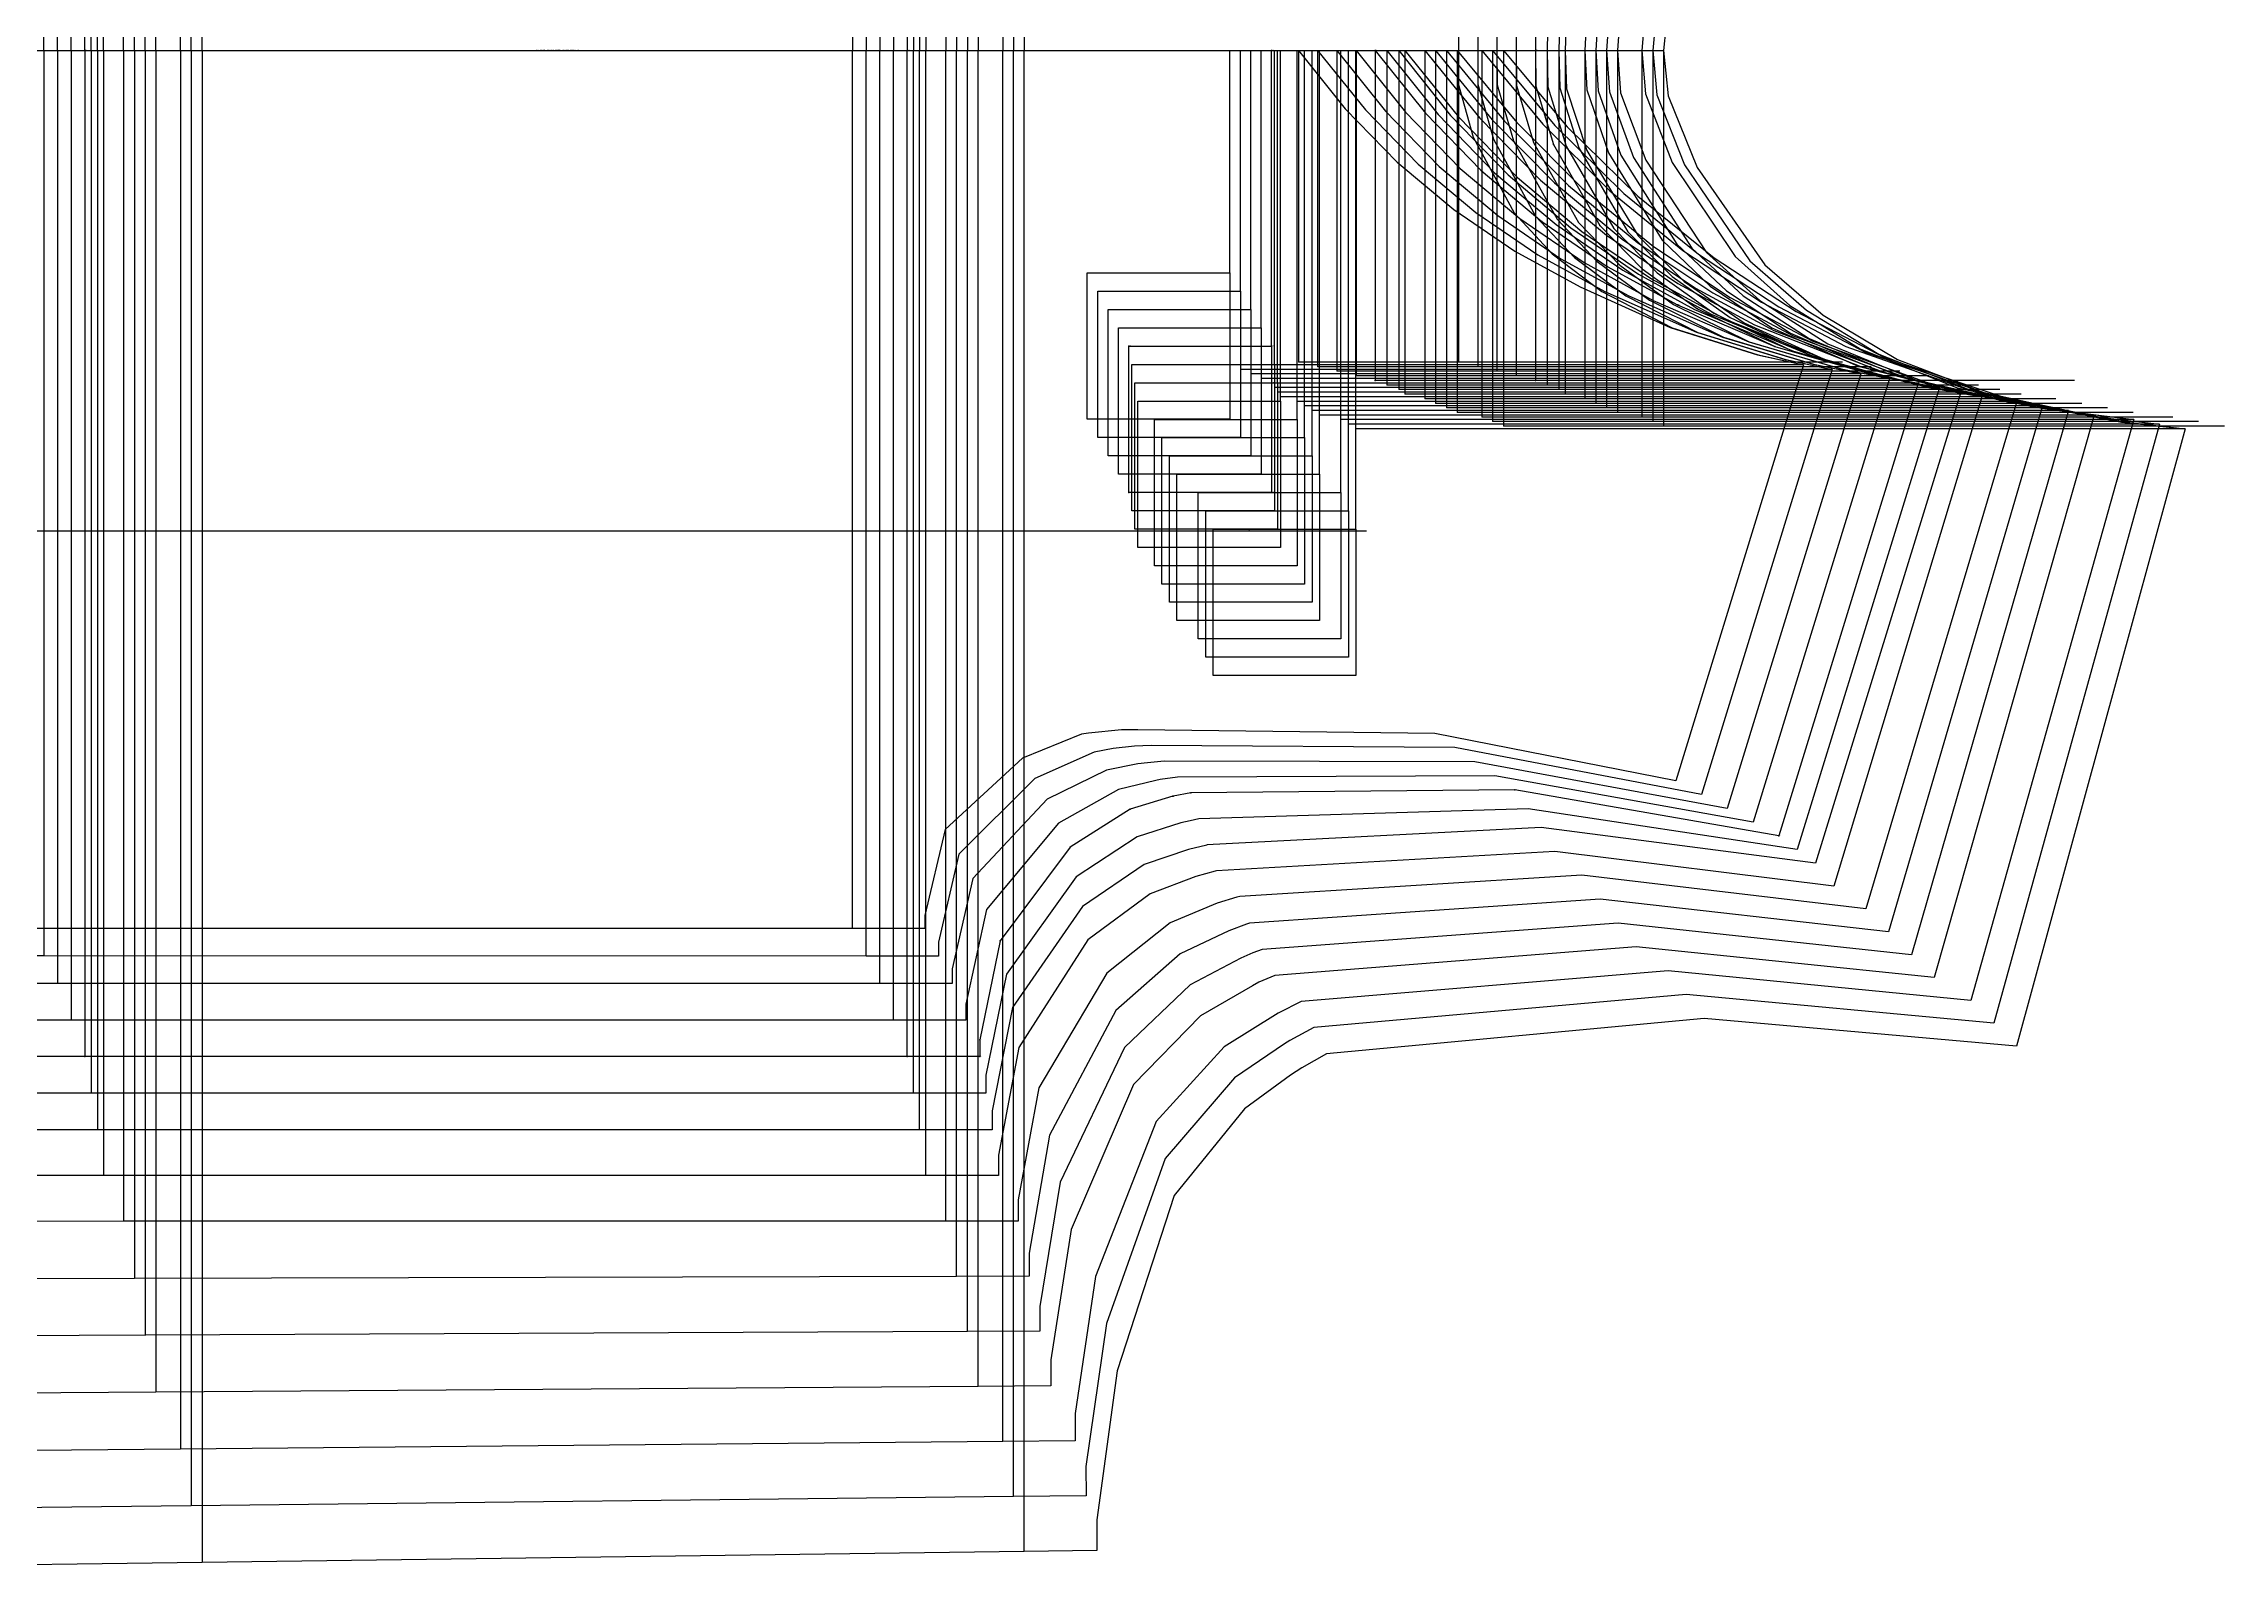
# Model space of a CAD drawing. Extents: x -2056 to 1542, y -610 to 774.
# Drawn here: x 945 to 1542, y -208 to 211 of the extents above; entities that cross this region are included whole.
import ezdxf

# ---------------------------------------------------------------- set-up
doc = ezdxf.new("R2010")
doc.units = 0

# ---------------------------------------------------------------- blocks, each defined once
blk = doc.blocks.new('GMH1006FFR_42')
at = {"layer": '1'}
for points in [[(1426.586, 295.0998), (1414.173, 292.3668), (1390.7288, 285.0185), (1371.4807, 275.1151), (1357.851, 264.7544), (1347.4878, 253.581), (1336.322, 232.918), (1332.2148, 218.1962), (1332.2986, 209.197)], [(1332.2986, 209.197), (1332.2148, 200.1952), (1336.322, 185.4734), (1347.4878, 164.8105), (1357.851, 153.637), (1371.4807, 143.2764), (1390.7288, 133.3729), (1414.173, 126.0247), (1426.586, 123.2942)], [(1426.586, 123.2942), (1391.661, 9.5555)], [(1391.661, 9.5555), (1325.8089, 22.5121), (1244.6001, 23.556), (1240.1449, 23.4874), (1231.1152, 22.5883), (1229.2356, 22.2987), (1213.0532, 15.7938), (1191.9763, -3.7313), (1186.3858, -27.206), (1186.3883, -30.8001)], [(1186.3883, -30.8001), (1166.5763, -30.8001), (941.8041, -30.7874), (733.293, -30.7747)]]:
    blk.add_lwpolyline(points, dxfattribs=at)
at = {"layer": '5'}
blk.add_line((899.8967, 77.9476), (1260.089, 77.9476), dxfattribs=at)
at = {"layer": '7'}
blk.add_line((899.8967, 77.9476), (1260.089, 77.9476), dxfattribs=at)
at = {"layer": '8'}
for p, q in [((1166.5763, 449.194), (1166.5763, 209.1944)), ((743.3057, 209.197), (1332.2986, 209.197)), ((1166.5763, -30.8001), (1166.5763, 209.1995)), ((1269.7892, 148.3843), (1269.7892, 209.197)), ((1288.5167, 209.197), (1288.5167, 124.0003)), ((1332.2986, 209.197), (1332.2986, 124.0003)), ((1230.7926, 108.3844), (1230.7926, 148.3843)), ((1230.7926, 148.3843), (1269.7892, 148.3843)), ((1426.586, 123.2942), (1269.7892, 123.2942)), ((1437.2718, 124.0003), (1288.5167, 124.0003)), ((1437.2718, 124.0003), (1332.2986, 124.0003)), ((1453.6598, 119.0016), (1338.3032, 119.0016)), ((1269.7892, 108.3844), (1230.7926, 108.3844))]:
    blk.add_line(p, q, dxfattribs=at)
for points in [[(1288.5167, 209.197), (1301.3386, 193.2407), (1315.5219, 178.6789), (1330.9575, 165.7097), (1347.6377, 154.3381), (1365.5752, 144.5565), (1390.1649, 133.4466), (1413.9799, 126.0374), (1426.586, 123.2942)], [(1269.7892, 148.3843), (1269.7892, 138.3005), (1269.7892, 108.3844)]]:
    blk.add_lwpolyline(points, dxfattribs=at)
at = {"layer": '1'}
blk.add_text('Piece Name: GMH1006FFR', height=0.25, dxfattribs=at).set_placement((1079.9395, 209.197))
blk = doc.blocks.new('GMH1006FFR_44')
at = {"layer": '1'}
for points in [[(1434.432, 296.3495), (1421.7346, 293.6393), (1397.7341, 286.2809), (1378.0059, 276.2885), (1364.0131, 265.7907), (1353.3527, 254.4445), (1341.8135, 233.4057), (1337.5209, 218.3918), (1337.5488, 209.197)], [(1337.5488, 209.197), (1337.5209, 199.9997), (1341.8135, 184.9857), (1353.3527, 163.9469), (1364.0131, 152.6007), (1378.0059, 142.1029), (1397.7341, 132.1105), (1421.7346, 124.7522), (1434.432, 122.0445)], [(1434.432, 122.0445), (1398.7069, 5.8065)], [(1398.7069, 5.8065), (1331.2826, 18.664), (1248.2221, 19.2456), (1243.6933, 19.0119), (1237.8919, 18.4074), (1232.6493, 17.4016), (1216.434, 10.1931), (1195.7254, -10.4318), (1190.1348, -34.5059), (1190.1374, -38.3007)], [(1190.1374, -38.3007), (1170.3254, -38.3007), (945.5531, -38.2906), (729.5439, -38.2804)]]:
    blk.add_lwpolyline(points, dxfattribs=at)
at = {"layer": '5'}
blk.add_line((903.6457, 77.9476), (1263.838, 77.9476), dxfattribs=at)
at = {"layer": '7'}
blk.add_line((903.6457, 77.9476), (1263.838, 77.9476), dxfattribs=at)
at = {"layer": '8'}
for p, q in [((945.5531, 209.1944), (945.5531, 456.6946)), ((1170.3254, 456.6946), (1170.3254, 209.1944)), ((739.5541, 209.197), (1337.5488, 209.197)), ((945.5531, 209.1995), (945.5531, -38.3007)), ((1170.3254, -38.3007), (1170.3254, 209.1995)), ((1272.6417, 143.3831), (1272.6417, 209.197)), ((1293.7668, 209.197), (1293.7668, 122.7506)), ((1337.5488, 209.197), (1337.5488, 122.7506)), ((1233.6425, 103.3831), (1233.6425, 143.3831)), ((1233.6425, 143.3831), (1272.6417, 143.3831)), ((1434.432, 122.0445), (1272.6417, 122.0445)), ((1445.1178, 122.7506), (1293.7668, 122.7506)), ((1445.1178, 122.7506), (1337.5488, 122.7506)), ((1457.4089, 119.0016), (1342.0522, 119.0016)), ((1272.6417, 103.3831), (1233.6425, 103.3831))]:
    blk.add_line(p, q, dxfattribs=at)
for points in [[(1293.7668, 209.197), (1306.8224, 192.941), (1321.2623, 178.1074), (1336.9824, 164.8918), (1353.9725, 153.3043), (1372.2351, 143.3373), (1397.3201, 132.169), (1421.5898, 124.7649), (1434.432, 122.0445)], [(1272.6417, 143.3831), (1272.6417, 133.2993), (1272.6417, 103.3831)]]:
    blk.add_lwpolyline(points, dxfattribs=at)
at = {"layer": '1'}
blk.add_text('Piece Name: GMH1006FFR', height=0.25, dxfattribs=at).set_placement((1081.9867, 209.197))
blk = doc.blocks.new('GMH1006FFR_46')
at = {"layer": '1'}
for points in [[(1442.2781, 297.5992), (1429.2936, 294.9093), (1404.7394, 287.5458), (1384.5287, 277.462), (1370.1751, 266.8296), (1359.2201, 255.3056), (1347.3024, 233.8934), (1342.8269, 218.5874), (1342.799, 209.197)], [(1342.799, 209.197), (1342.8269, 199.8041), (1347.3024, 184.498), (1359.2201, 163.0858), (1370.1751, 151.5618), (1384.5287, 140.9294), (1404.7394, 130.8456), (1429.2936, 123.4822), (1442.2781, 120.7948)], [(1442.2781, 120.7948), (1405.7529, 2.0574)], [(1405.7529, 2.0574), (1336.7563, 14.8159), (1251.8441, 14.9353), (1247.2467, 14.539), (1244.6128, 14.1809), (1236.0606, 12.507), (1219.8173, 4.5924), (1199.4744, -17.1323), (1193.8839, -41.8059), (1193.8864, -45.8013)], [(1193.8864, -45.8013), (1174.0719, -45.8013), (949.2997, -45.7937), (725.7949, -45.7861)]]:
    blk.add_lwpolyline(points, dxfattribs=at)
at = {"layer": '5'}
blk.add_line((907.3947, 77.9476), (1267.5871, 77.9476), dxfattribs=at)
at = {"layer": '7'}
blk.add_line((907.3947, 77.9476), (1267.5871, 77.9476), dxfattribs=at)
at = {"layer": '8'}
for p, q in [((949.2997, 209.1944), (949.2997, 464.1952)), ((1174.0719, 464.1952), (1174.0719, 209.1944)), ((735.8025, 209.197), (1342.799, 209.197)), ((949.2997, 209.1995), (949.2997, -45.8013)), ((1174.0719, -45.8013), (1174.0719, 209.1995)), ((1275.4915, 138.3818), (1275.4915, 209.197)), ((1299.017, 209.197), (1299.017, 121.501)), ((1342.799, 209.197), (1342.799, 121.501)), ((1236.4924, 98.3819), (1236.4924, 138.3818)), ((1236.4924, 138.3818), (1275.4915, 138.3818)), ((1442.2781, 120.7948), (1275.4915, 120.7948)), ((1452.9639, 121.501), (1299.017, 121.501)), ((1452.9639, 121.501), (1342.799, 121.501)), ((1461.1579, 119.0016), (1345.8013, 119.0016)), ((1275.4915, 98.3819), (1236.4924, 98.3819))]:
    blk.add_line(p, q, dxfattribs=at)
for points in [[(1299.017, 209.197), (1312.3038, 192.6387), (1327.0002, 177.5283), (1342.9971, 164.0663), (1360.2894, 152.2578), (1378.8822, 142.1003), (1404.4626, 130.8837), (1429.1996, 123.4898), (1442.2781, 120.7948)], [(1275.4915, 138.3818), (1275.4915, 128.298), (1275.4915, 98.3819)]]:
    blk.add_lwpolyline(points, dxfattribs=at)
at = {"layer": '1'}
blk.add_text('Piece Name: GMH1006FFR', height=0.25, dxfattribs=at).set_placement((1084.0365, 209.197))
blk = doc.blocks.new('GMH1006FFR_48')
at = {"layer": '1'}
for points in [[(1450.1242, 298.8488), (1436.8527, 296.1793), (1411.7448, 288.8082), (1391.0539, 278.6355), (1376.3372, 267.8659), (1365.0849, 256.1692), (1352.7939, 234.3811), (1348.133, 218.783), (1348.0492, 209.197)], [(1348.0492, 209.197), (1348.133, 199.6085), (1352.7939, 184.0103), (1365.0849, 162.2222), (1376.3372, 150.5255), (1391.0539, 139.7559), (1411.7448, 129.5832), (1436.8527, 122.2121), (1450.1242, 119.5452)], [(1450.1242, 119.5452), (1412.7988, -1.6917)], [(1412.7988, -1.6917), (1342.23, 10.9678), (1255.4662, 10.6249), (1250.7367, 9.9416), (1249.5531, 9.7105), (1239.2914, 7.1781), (1222.9669, -1.966), (1203.2235, -25.6312), (1197.6329, -51.5062), (1197.6355, -55.8013)], [(1197.6355, -55.8013), (1177.8235, -55.8013), (953.0512, -55.7962), (722.0458, -55.7912)]]:
    blk.add_lwpolyline(points, dxfattribs=at)
at = {"layer": '5'}
blk.add_line((911.1438, 77.9476), (1271.3361, 77.9476), dxfattribs=at)
at = {"layer": '7'}
blk.add_line((911.1438, 77.9476), (1271.3361, 77.9476), dxfattribs=at)
at = {"layer": '8'}
for p, q in [((953.0512, 209.1944), (953.0512, 474.1952)), ((1177.8235, 474.1952), (1177.8235, 209.1944)), ((732.0509, 209.197), (1348.0492, 209.197)), ((953.0512, 209.1995), (953.0512, -55.8013)), ((1177.8235, -55.8013), (1177.8235, 209.1995)), ((1278.3414, 133.3805), (1278.3414, 209.197)), ((1304.2672, 209.197), (1304.2672, 120.2513)), ((1348.0492, 209.197), (1348.0492, 120.2513)), ((1239.3422, 93.3806), (1239.3422, 133.3805)), ((1239.3422, 133.3805), (1278.3414, 133.3805)), ((1450.1242, 119.5452), (1278.3414, 119.5452)), ((1460.8099, 120.2513), (1304.2672, 120.2513)), ((1460.8099, 120.2513), (1348.0492, 120.2513)), ((1464.907, 119.0016), (1349.5503, 119.0016)), ((1278.3414, 93.3806), (1239.3422, 93.3806))]:
    blk.add_line(p, q, dxfattribs=at)
for points in [[(1304.2672, 209.197), (1317.78, 192.3365), (1332.7304, 176.9466), (1349.0042, 163.2331), (1366.5988, 151.2063), (1385.5167, 140.8558), (1411.6025, 129.5908), (1436.8044, 122.2121), (1450.1242, 119.5452)], [(1278.3414, 133.3805), (1278.3414, 123.2967), (1278.3414, 93.3806)]]:
    blk.add_lwpolyline(points, dxfattribs=at)
at = {"layer": '1'}
blk.add_text('Piece Name: GMH1006FFR', height=0.25, dxfattribs=at).set_placement((1086.0837, 209.197))
blk = doc.blocks.new('GMH1006FFR_50')
at = {"layer": '1'}
for points in [[(1457.9702, 300.0985), (1444.4142, 297.4518), (1418.7501, 290.0731), (1397.5792, 279.809), (1382.5017, 268.9048), (1370.9524, 257.0328), (1358.2854, 234.8688), (1353.4416, 218.9785), (1353.2994, 209.197)], [(1353.2994, 209.197), (1353.4416, 199.4154), (1358.2854, 183.5252), (1370.9524, 161.3612), (1382.5017, 149.4892), (1397.5792, 138.585), (1418.7501, 128.3209), (1444.4142, 120.9422), (1457.9702, 118.2955)], [(1457.9702, 118.2955), (1419.8448, -5.4407)], [(1419.8448, -5.4407), (1347.7037, 7.1197), (1259.0882, 6.3145), (1254.2775, 5.3569), (1254.2267, 5.3468), (1242.5249, 1.8517), (1226.119, -8.5218), (1206.9725, -34.13), (1201.382, -61.2064), (1201.3845, -65.8013)], [(1201.3845, -65.8013), (1181.5725, -65.8013), (956.8003, -65.8013), (718.2994, -65.8038)]]:
    blk.add_lwpolyline(points, dxfattribs=at)
at = {"layer": '2'}
for p in [(956.8003, 209.1995), (956.8003, 209.1944), (1181.5725, 209.1995), (1181.5725, 209.1944), (1281.1913, 209.197), (1309.5174, 209.197), (1309.5174, 209.197), (1353.2994, 209.197), (1353.2994, 209.197), (1353.2994, 209.197), (1353.2994, 209.197), (1242.1921, 128.3793), (1242.1921, 128.3793), (1281.1913, 128.3793), (1281.1913, 128.3793), (1281.1913, 128.3793), (1281.1913, 118.2955), (1309.5174, 119.0016), (1309.5174, 119.0016), (1353.2994, 119.0016), (1353.2994, 119.0016), (1353.2994, 119.0016), (1457.9702, 118.2955), (1457.9702, 118.2955), (1457.9702, 118.2955), (1457.9702, 118.2955), (1468.656, 119.0016), (1468.656, 119.0016), (1468.656, 119.0016), (1242.1921, 88.3794), (1242.1921, 88.3794), (1281.1913, 88.3794), (1281.1913, 88.3794), (1275.0851, 77.9476), (1419.8448, -5.4407), (1419.8448, -5.4407), (956.8003, -65.8013), (1181.5725, -65.8013), (1201.3845, -65.8013), (1201.3845, -65.8013)]:
    blk.add_point(p, dxfattribs=at)
at = {"layer": '3'}
for p in [(1353.4416, 199.4154), (1323.2639, 192.0393), (1358.2854, 183.5252), (1338.4708, 176.3776), (1355.0266, 162.4229), (1370.9524, 161.3612), (1372.9234, 150.1801), (1382.5017, 149.4892), (1392.169, 139.6442), (1397.5792, 138.585), (1418.7501, 128.3209), (1418.7501, 128.3209), (1444.4142, 120.9422), (1444.4142, 120.9422), (1281.1913, 118.2955), (1259.0882, 6.3145), (1347.7037, 7.1197), (1242.5249, 1.8517), (1254.2267, 5.3468), (1254.2775, 5.3569), (1226.119, -8.5218), (1206.9725, -34.13), (1201.382, -61.2064), (956.8003, -65.8013), (1181.5725, -65.8013)]:
    blk.add_point(p, dxfattribs=at)
at = {"layer": '4'}
for p in [(1353.2994, 209.197, -3.998), (1254.2775, 5.3569, -3.998), (956.8003, -65.8013, -3.998)]:
    blk.add_point(p, dxfattribs=at)
at = {"layer": '5'}
blk.add_line((914.8928, 77.9476), (1275.0851, 77.9476), dxfattribs=at)
at = {"layer": '7'}
blk.add_line((914.8928, 77.9476), (1275.0851, 77.9476), dxfattribs=at)
at = {"layer": '8'}
for p, q in [((956.8003, 209.1944), (956.8003, 484.1952)), ((1181.5725, 484.1952), (1181.5725, 209.1944)), ((728.2993, 209.197), (1353.2994, 209.197)), ((956.8003, 209.1995), (956.8003, -65.8013)), ((1181.5725, -65.8013), (1181.5725, 209.1995)), ((1281.1913, 128.3793), (1281.1913, 209.197)), ((1309.5174, 209.197), (1309.5174, 119.0016)), ((1353.2994, 209.197), (1353.2994, 119.0016)), ((1242.1921, 88.3794), (1242.1921, 128.3793)), ((1242.1921, 128.3793), (1281.1913, 128.3793)), ((1457.9702, 118.2955), (1281.1913, 118.2955)), ((1468.656, 119.0016), (1309.5174, 119.0016)), ((1468.656, 119.0016), (1353.2994, 119.0016)), ((1468.656, 119.0016), (1353.2994, 119.0016)), ((1281.1913, 88.3794), (1242.1921, 88.3794))]:
    blk.add_line(p, q, dxfattribs=at)
for points in [[(1309.5174, 209.197), (1323.2639, 192.0393), (1338.4708, 176.3776), (1355.0266, 162.4229), (1372.9234, 150.1801), (1392.169, 139.6442), (1418.7501, 128.3209), (1444.4142, 120.9422), (1457.9702, 118.2955)], [(1281.1913, 128.3793), (1281.1913, 118.2955), (1281.1913, 88.3794)]]:
    blk.add_lwpolyline(points, dxfattribs=at)
at = {"layer": '1'}
blk.add_text('Piece Name: GMH1006FFR', height=0.25, dxfattribs=at).set_placement((1088.1335, 209.197))
at = {"layer": '2'}
for s, p in [('# 35', (956.8003, 209.1995)), ('# 35', (956.8003, 209.1944)), ('# 34', (1181.5725, 209.1995)), ('# 34', (1181.5725, 209.1944)), ('# 41', (1281.1913, 209.197)), ('# 1', (1309.5174, 209.197)), ('# 1', (1309.5174, 209.197)), ('# 1', (1353.2994, 209.197)), ('# 1', (1353.2994, 209.197)), ('# 1', (1353.2994, 209.197)), ('# 26', (1242.1921, 128.3793)), ('# 32', (1242.1921, 128.3793)), ('# 29', (1281.1913, 128.3793)), ('# 33', (1281.1913, 128.3793)), ('# 33', (1281.1913, 128.3793)), ('# 39', (1309.5174, 119.0016)), ('# 39', (1309.5174, 119.0016)), ('# 38', (1353.2994, 119.0016)), ('# 40', (1353.2994, 119.0016)), ('# 2', (1468.656, 119.0016)), ('# 2', (1468.656, 119.0016)), ('# 42', (1281.1913, 118.2955)), ('# 2', (1457.9702, 118.2955)), ('# 2', (1457.9702, 118.2955)), ('# 2', (1457.9702, 118.2955)), ('# 2', (1457.9702, 118.2955)), ('# 25', (1242.1921, 88.3794)), ('# 28', (1242.1921, 88.3794)), ('# 27', (1281.1913, 88.3794)), ('# 31', (1281.1913, 88.3794)), ('# 3', (1419.8448, -5.4407)), ('# 3', (1419.8448, -5.4407)), ('# 36', (956.8003, -65.8013)), ('# 9', (1181.5725, -65.8013)), ('# 8', (1201.3845, -65.8013)), ('# 8', (1201.3845, -65.8013))]:
    blk.add_text(s, height=0.25, dxfattribs=at).set_placement(p)
at = {"layer": '3'}
for s, p in [('# 37', (1392.169, 139.6442)), ('# 30', (1281.1913, 118.2955)), ('# 4', (1259.0882, 6.3145)), ('# 5', (1254.2775, 5.3569)), ('# 6', (1206.9725, -34.13)), ('# 10', (956.8003, -65.8013)), ('# 9', (1181.5725, -65.8013)), ('# 7', (1201.382, -61.2064))]:
    blk.add_text(s, height=0.25, dxfattribs=at).set_placement(p)
at = {"layer": '8'}
for s, p in [('O', (956.8003, 209.1995)), ('O', (956.8003, 209.1944)), ('NM', (1309.5174, 209.197)), ('NM', (1309.5174, 209.197)), ('NM', (1353.2994, 209.197)), ('NM', (1242.1921, 128.3793)), ('NM', (1281.1913, 128.3793)), ('NM', (1281.1913, 128.3793)), ('NM', (1468.656, 119.0016)), ('NM', (1468.656, 119.0016)), ('NM', (1468.656, 119.0016)), ('NM', (1457.9702, 118.2955)), ('NM', (1242.1921, 88.3794)), ('NM', (1281.1913, 88.3794)), ('O', (1181.5725, -65.8013))]:
    blk.add_text(s, height=0.25, dxfattribs=at).set_placement(p)
blk = doc.blocks.new('GMH1006FFR_52')
at = {"layer": '1'}
for points in [[(1463.769, 301.3482), (1449.926, 298.7218), (1423.7056, 291.3355), (1402.0547, 280.9799), (1386.6165, 269.9411), (1374.77, 257.8939), (1361.7271, 235.3539), (1356.7004, 219.1716), (1356.5023, 209.197)], [(1356.5023, 209.197), (1356.7004, 199.2199), (1361.7271, 183.0375), (1374.77, 160.4976), (1386.6165, 148.4503), (1402.0547, 137.4115), (1423.7056, 127.0559), (1449.926, 119.6696), (1463.769, 117.0458)], [(1463.769, 117.0458), (1424.8435, -9.1898)], [(1424.8435, -9.1898), (1351.2877, 1.966), (1261.298, -0.8179), (1258.885, -1.3437), (1256.3349, -1.9025), (1244.4146, -5.7024), (1227.803, -16.6396), (1208.6743, -43.2308), (1203.0838, -70.9067), (1203.0863, -75.8013)], [(1203.0863, -75.8013), (1183.2743, -75.8038), (958.5021, -75.8038), (712.5005, -75.8063)]]:
    blk.add_lwpolyline(points, dxfattribs=at)
at = {"layer": '5'}
blk.add_line((916.5946, 77.9476), (1276.7869, 77.9476), dxfattribs=at)
at = {"layer": '7'}
blk.add_line((916.5946, 77.9476), (1276.7869, 77.9476), dxfattribs=at)
at = {"layer": '8'}
for p, q in [((958.5021, 209.1944), (958.5021, 494.1952)), ((1183.2743, 494.1977), (1183.2743, 209.1944)), ((722.5005, 209.197), (1356.5023, 209.197)), ((958.5021, 209.1995), (958.5021, -75.8013)), ((1183.2743, -75.8038), (1183.2743, 209.1995)), ((1281.9939, 123.378), (1281.9939, 209.197)), ((1312.7203, 209.197), (1312.7203, 117.7519)), ((1356.5023, 209.197), (1356.5023, 117.7519)), ((1242.9948, 83.3781), (1242.9948, 123.378)), ((1242.9948, 123.378), (1281.9939, 123.378)), ((1463.769, 117.0458), (1281.9939, 117.0458)), ((1474.4548, 117.7519), (1312.7203, 117.7519)), ((1470.3578, 119.0016), (1355.0012, 119.0016)), ((1474.4548, 117.7519), (1356.5023, 117.7519)), ((1281.9939, 83.3781), (1242.9948, 83.3781))]:
    blk.add_line(p, q, dxfattribs=at)
for points in [[(1312.7203, 209.197), (1326.6954, 191.7345), (1342.1589, 175.7935), (1358.994, 161.5898), (1377.1957, 149.126), (1396.7715, 138.3996), (1423.8479, 127.028), (1449.9743, 119.6645), (1463.769, 117.0458)], [(1281.9939, 123.378), (1281.9939, 113.2942), (1281.9939, 83.3781)]]:
    blk.add_lwpolyline(points, dxfattribs=at)
at = {"layer": '1'}
blk.add_text('Piece Name: GMH1006FFR', height=0.25, dxfattribs=at).set_placement((1088.1335, 209.197))
blk = doc.blocks.new('GMH1006FFR_54')
at = {"layer": '1'}
for points in [[(1469.5678, 302.5979), (1455.4378, 299.9918), (1428.6637, 292.5979), (1406.5327, 282.1534), (1390.7313, 270.9774), (1378.5876, 258.7575), (1365.1713, 235.8416), (1359.9592, 219.3672), (1359.7052, 209.197)], [(1359.7052, 209.197), (1359.9592, 199.0243), (1365.1713, 182.5498), (1378.5876, 159.634), (1390.7313, 147.414), (1406.5327, 136.238), (1428.6637, 125.7936), (1455.4378, 118.3996), (1469.5678, 115.7961)], [(1469.5678, 115.7961), (1429.8422, -12.9388)], [(1429.8422, -12.9388), (1354.8742, -3.1877), (1263.5078, -7.9502), (1263.4519, -7.963), (1258.4456, -9.1491), (1246.3044, -13.2563), (1229.4896, -24.7549), (1210.3761, -52.3317), (1204.7856, -80.6069), (1204.7881, -85.8012)], [(1204.7881, -85.8012), (1184.9761, -85.8038), (960.2039, -85.8063), (706.7043, -85.8114)]]:
    blk.add_lwpolyline(points, dxfattribs=at)
at = {"layer": '5'}
blk.add_line((918.2964, 77.9476), (1278.4887, 77.9476), dxfattribs=at)
at = {"layer": '7'}
blk.add_line((918.2964, 77.9476), (1278.4887, 77.9476), dxfattribs=at)
at = {"layer": '8'}
for p, q in [((960.2039, 209.1944), (960.2039, 504.1951)), ((1184.9761, 504.1977), (1184.9761, 209.1944)), ((716.7017, 209.197), (1359.7052, 209.197)), ((960.2039, 209.1995), (960.2039, -85.8012)), ((1184.9761, -85.8038), (1184.9761, 209.1995)), ((1282.7966, 118.3768), (1282.7966, 209.197)), ((1315.9233, 209.197), (1315.9233, 116.5022)), ((1359.7052, 209.197), (1359.7052, 116.5022)), ((1243.7974, 78.3768), (1243.7974, 118.3768)), ((1243.7974, 118.3768), (1282.7966, 118.3768)), ((1469.5678, 115.7961), (1282.7966, 115.7961)), ((1480.2536, 116.5022), (1315.9233, 116.5022)), ((1472.0596, 119.0016), (1356.703, 119.0016)), ((1480.2536, 116.5022), (1359.7052, 116.5022)), ((1282.7966, 78.3768), (1243.7974, 78.3768))]:
    blk.add_line(p, q, dxfattribs=at)
for points in [[(1315.9233, 209.197), (1330.1269, 191.4297), (1345.847, 175.2118), (1362.9615, 160.7567), (1381.4654, 148.0719), (1401.3689, 137.1524), (1428.9456, 125.7351), (1455.5343, 118.3844), (1469.5678, 115.7961)], [(1282.7966, 118.3768), (1282.7966, 108.293), (1282.7966, 78.3768)]]:
    blk.add_lwpolyline(points, dxfattribs=at)
at = {"layer": '1'}
blk.add_text('Piece Name: GMH1006FFR', height=0.25, dxfattribs=at).set_placement((1088.1335, 209.197))
blk = doc.blocks.new('GMH1006FFR_56')
at = {"layer": '1'}
for points in [[(1475.3667, 303.8476), (1460.8201, 301.338), (1433.2306, 294.0584), (1410.3706, 283.5911), (1394.0079, 272.2957), (1381.3892, 259.8852), (1367.3354, 236.5045), (1361.788, 219.6415), (1361.407, 209.197)], [(1361.407, 209.197), (1361.788, 198.75), (1367.3354, 181.8869), (1381.3892, 158.5062), (1394.0079, 146.0958), (1410.3706, 134.8004), (1433.2306, 124.3331), (1460.8201, 117.0534), (1475.3667, 114.5464)], [(1475.3667, 114.5464), (1434.841, -19.1898)], [(1434.841, -19.1898), (1358.5724, -9.7105), (1266.1545, -15.0115), (1265.7176, -15.0826), (1260.4903, -16.5253), (1248.0037, -21.2649), (1230.9298, -33.8811), (1212.0779, -63.3324), (1206.4874, -92.7075), (1206.4899, -98.3006)], [(1206.4899, -98.3006), (1186.6779, -98.3031), (961.9057, -98.3107), (700.9105, -98.3209)]]:
    blk.add_lwpolyline(points, dxfattribs=at)
at = {"layer": '5'}
blk.add_line((919.9982, 77.9476), (1280.1905, 77.9476), dxfattribs=at)
at = {"layer": '7'}
blk.add_line((919.9982, 77.9476), (1280.1905, 77.9476), dxfattribs=at)
at = {"layer": '8'}
for p, q in [((961.9057, 209.1944), (961.9057, 516.6945)), ((1186.6779, 516.697), (1186.6779, 209.1944)), ((710.9029, 209.197), (1361.407, 209.197)), ((961.9057, 209.1995), (961.9057, -98.3006)), ((1186.6779, -98.3031), (1186.6779, 209.1995)), ((1283.5992, 113.3755), (1283.5992, 209.197)), ((1317.6251, 209.197), (1317.6251, 115.2526)), ((1361.407, 209.197), (1361.407, 115.2526)), ((1244.6001, 73.3756), (1244.6001, 113.3755)), ((1244.6001, 113.3755), (1283.5992, 113.3755)), ((1475.3667, 114.5464), (1283.5992, 114.5464)), ((1486.0524, 115.2526), (1317.6251, 115.2526)), ((1473.7614, 119.0016), (1358.4047, 119.0016)), ((1486.0524, 115.2526), (1361.407, 115.2526)), ((1283.5992, 73.3756), (1244.6001, 73.3756))]:
    blk.add_line(p, q, dxfattribs=at)
for points in [[(1317.6251, 209.197), (1332.2402, 191.0436), (1348.4022, 174.4803), (1365.9892, 159.7279), (1384.9935, 146.7968), (1405.4227, 135.6792), (1433.7335, 124.2899), (1460.9928, 117.0483), (1475.3667, 114.5464)], [(1283.5992, 113.3755), (1283.5992, 103.2917), (1283.5992, 73.3756)]]:
    blk.add_lwpolyline(points, dxfattribs=at)
at = {"layer": '1'}
blk.add_text('Piece Name: GMH1006FFR', height=0.25, dxfattribs=at).set_placement((1088.1335, 209.197))
blk = doc.blocks.new('GMH1006FFR_58')
at = {"layer": '1'}
for points in [[(1484.9145, 305.0972), (1469.9539, 302.6817), (1441.544, 295.5189), (1417.9601, 285.0261), (1401.0336, 273.6139), (1387.9399, 261.013), (1373.2511, 237.1649), (1367.3659, 219.9158), (1366.8579, 209.197)], [(1366.8579, 209.197), (1367.3659, 198.4757), (1373.2511, 181.2265), (1387.9399, 157.3784), (1401.0336, 144.7775), (1417.9601, 133.3653), (1441.544, 122.8726), (1469.9539, 115.7098), (1484.9145, 113.2968)], [(1484.9145, 113.2968), (1443.5887, -25.4407)], [(1443.5887, -25.4407), (1366.0197, -16.2357), (1272.5147, -22.065), (1271.6764, -22.2149), (1266.284, -23.9015), (1253.4519, -29.2736), (1236.1215, -43.0099), (1217.5287, -74.3332), (1211.9382, -104.9071), (1211.9407, -110.7999)], [(1211.9407, -110.7999), (1192.1287, -110.8025), (967.3565, -110.8152), (698.8658, -110.8304)]]:
    blk.add_lwpolyline(points, dxfattribs=at)
at = {"layer": '5'}
blk.add_line((925.4491, 77.9476), (1285.6414, 77.9476), dxfattribs=at)
at = {"layer": '7'}
blk.add_line((925.4491, 77.9476), (1285.6414, 77.9476), dxfattribs=at)
at = {"layer": '8'}
for p, q in [((967.3565, 209.1944), (967.3565, 529.1938)), ((1192.1287, 529.1964), (1192.1287, 209.1944)), ((708.8531, 209.197), (1366.8579, 209.197)), ((967.3565, 209.1995), (967.3565, -110.7999)), ((1192.1287, -110.8025), (1192.1287, 209.1995)), ((1288.1509, 108.3742), (1288.1509, 209.197)), ((1323.0759, 209.197), (1323.0759, 114.0029)), ((1366.8579, 209.197), (1366.8579, 114.0029)), ((1484.9145, 113.2968), (1288.1509, 113.2968)), ((1495.6003, 114.0029), (1323.0759, 114.0029)), ((1479.2122, 119.0016), (1363.8556, 119.0016)), ((1495.6003, 114.0029), (1366.8579, 114.0029)), ((1249.1517, 68.3743), (1249.1517, 108.3742)), ((1249.1517, 108.3742), (1288.1509, 108.3742)), ((1288.1509, 68.3743), (1249.1517, 68.3743))]:
    blk.add_line(p, q, dxfattribs=at)
for points in [[(1323.0759, 209.197), (1338.1, 190.6524), (1354.7014, 173.7411), (1372.7558, 158.6891), (1392.2579, 145.504), (1413.2129, 134.1832), (1442.2654, 122.8319), (1470.1978, 115.7072), (1484.9145, 113.2968)], [(1288.1509, 108.3742), (1288.1509, 98.2904), (1288.1509, 68.3743)]]:
    blk.add_lwpolyline(points, dxfattribs=at)
at = {"layer": '1'}
blk.add_text('Piece Name: GMH1006FFR', height=0.25, dxfattribs=at).set_placement((1088.131, 209.197))
blk = doc.blocks.new('GMH1006FFR_60')
at = {"layer": '1'}
for points in [[(1491.963, 306.3469), (1476.5859, 304.0279), (1447.3606, 296.9769), (1423.0478, 286.4638), (1405.5599, 274.9322), (1391.9912, 262.1408), (1376.6648, 237.8279), (1370.4444, 220.1901), (1369.8094, 209.197)], [(1369.8094, 209.197), (1370.4444, 198.2013), (1376.6648, 180.5636), (1391.9912, 156.2507), (1405.5599, 143.4593), (1423.0478, 131.9277), (1447.3606, 121.4146), (1476.5859, 114.3636), (1491.963, 112.0471)], [(1491.963, 112.0471), (1449.8371, -31.6916)], [(1449.8371, -31.6916), (1370.9676, -22.7585), (1275.1359, -29.3472), (1274.3485, -29.6342), (1269.5175, -31.4021), (1256.2104, -37.7394), (1238.5676, -53.1495), (1220.4802, -87.2338), (1214.8897, -119.5071), (1214.8922, -125.8012)], [(1214.8922, -125.8012), (1195.0802, -125.8494), (970.308, -126.4032), (691.8224, -127.0915)]]:
    blk.add_lwpolyline(points, dxfattribs=at)
at = {"layer": '5'}
blk.add_line((928.4005, 77.9476), (1288.5929, 77.9476), dxfattribs=at)
at = {"layer": '7'}
blk.add_line((928.4005, 77.9476), (1288.5929, 77.9476), dxfattribs=at)
at = {"layer": '8'}
for p, q in [((970.308, 209.1944), (970.308, 544.7945)), ((1195.0802, 544.2433), (1195.0802, 209.1944)), ((701.8046, 209.197), (1369.8094, 209.197)), ((970.308, 209.1995), (970.308, -126.4006)), ((1195.0802, -125.8494), (1195.0802, 209.1995)), ((1290.2032, 103.373), (1290.2032, 209.197)), ((1326.0274, 209.197), (1326.0274, 112.7532)), ((1369.8094, 209.197), (1369.8094, 112.7532)), ((1482.1637, 119.0016), (1366.8071, 119.0016)), ((1491.963, 112.0471), (1290.2032, 112.0471)), ((1502.6488, 112.7532), (1326.0274, 112.7532)), ((1502.6488, 112.7532), (1369.8094, 112.7532)), ((1251.2041, 63.373), (1251.2041, 103.373)), ((1251.2041, 103.373), (1290.2032, 103.373)), ((1290.2032, 63.373), (1251.2041, 63.373))]:
    blk.add_line(p, q, dxfattribs=at)
for points in [[(1326.0274, 209.197), (1341.4604, 190.2613), (1358.5013, 173.002), (1377.028, 157.6528), (1397.0255, 144.2187), (1418.5088, 132.6947), (1448.2979, 121.3765), (1476.9059, 114.3686), (1491.963, 112.0471)], [(1290.2032, 103.373), (1290.2032, 93.2892), (1290.2032, 63.373)]]:
    blk.add_lwpolyline(points, dxfattribs=at)
at = {"layer": '1'}
blk.add_text('Piece Name: GMH1006FFR', height=0.25, dxfattribs=at).set_placement((1088.131, 209.197))
blk = doc.blocks.new('GMH1006FFR_62')
at = {"layer": '1'}
for points in [[(1499.0115, 307.5966), (1483.2178, 305.3741), (1453.1747, 298.4373), (1428.1379, 287.8989), (1410.0861, 276.2505), (1396.0425, 263.2685), (1380.0811, 238.4908), (1373.5228, 220.4644), (1372.7608, 209.197)], [(1372.7608, 209.197), (1373.5228, 197.927), (1380.0811, 179.9006), (1396.0425, 155.1229), (1410.0861, 142.141), (1428.1379, 130.4925), (1453.1747, 119.9541), (1483.2178, 113.0173), (1499.0115, 110.7974)], [(1499.0115, 110.7974), (1456.0855, -37.9426)], [(1456.0855, -37.9426), (1375.9155, -29.2812), (1278.5954, -36.4795), (1276.0402, -37.3914), (1272.7483, -38.9052), (1258.9663, -46.2052), (1241.0136, -63.2892), (1223.4317, -100.1345), (1217.8412, -134.107), (1217.8437, -140.8024)], [(1217.8437, -140.8024), (1198.0317, -140.8989), (973.2595, -141.9734), (684.779, -143.3526)]]:
    blk.add_lwpolyline(points, dxfattribs=at)
at = {"layer": '5'}
blk.add_line((931.352, 77.9476), (1291.5443, 77.9476), dxfattribs=at)
at = {"layer": '7'}
blk.add_line((931.352, 77.9476), (1291.5443, 77.9476), dxfattribs=at)
at = {"layer": '8'}
for p, q in [((973.2595, 209.1944), (973.2595, 560.3952)), ((1198.0317, 559.2928), (1198.0317, 209.1944)), ((694.7561, 209.197), (1372.7608, 209.197)), ((973.2595, 209.1995), (973.2595, -142.0013)), ((1198.0317, -140.8989), (1198.0317, 209.1995)), ((1292.2555, 98.3717), (1292.2555, 209.197)), ((1328.9789, 209.197), (1328.9789, 111.5035)), ((1372.7608, 209.197), (1372.7608, 111.5035)), ((1485.1152, 119.0016), (1369.7586, 119.0016)), ((1499.0115, 110.7974), (1292.2555, 110.7974)), ((1509.6973, 111.5035), (1328.9789, 111.5035)), ((1509.6973, 111.5035), (1372.7608, 111.5035)), ((1253.2564, 58.3718), (1253.2564, 98.3717)), ((1253.2564, 98.3717), (1292.2555, 98.3717)), ((1292.2555, 58.3718), (1253.2564, 58.3718))]:
    blk.add_line(p, q, dxfattribs=at)
for points in [[(1328.9789, 209.197), (1344.8208, 189.8701), (1362.3062, 172.2654), (1381.3003, 156.619), (1401.7981, 142.9335), (1423.8072, 131.2063), (1454.3329, 119.9236), (1483.614, 113.0301), (1499.0115, 110.7974)], [(1292.2555, 98.3717), (1292.2555, 88.2879), (1292.2555, 58.3718)]]:
    blk.add_lwpolyline(points, dxfattribs=at)
at = {"layer": '1'}
blk.add_text('Piece Name: GMH1006FFR', height=0.25, dxfattribs=at).set_placement((1088.131, 209.197))
blk = doc.blocks.new('GMH1006FFR_64')
at = {"layer": '1'}
for points in [[(1506.06, 308.8463), (1489.8498, 306.7203), (1458.9913, 299.8979), (1433.2255, 289.3365), (1414.6124, 277.5687), (1400.0938, 264.3963), (1383.4949, 239.1512), (1376.6013, 220.7388), (1375.7123, 209.197)], [(1375.7123, 209.197), (1376.6013, 197.6527), (1383.4949, 179.2402), (1400.0938, 153.9952), (1414.6124, 140.8227), (1433.2255, 129.0549), (1458.9913, 118.4936), (1489.8498, 111.6712), (1506.06, 109.5477)], [(1506.06, 109.5477), (1462.3339, -44.1935)], [(1462.3339, -44.1935), (1380.8634, -35.8064), (1282.0549, -43.6118), (1277.7217, -45.4889), (1275.9792, -46.4084), (1261.7247, -54.6685), (1243.4596, -73.4264), (1226.3832, -113.0351), (1220.7926, -148.7069), (1220.7952, -155.8037)], [(1220.7952, -155.8037), (1200.9832, -155.9434), (976.211, -157.5207), (677.7355, -159.6137)]]:
    blk.add_lwpolyline(points, dxfattribs=at)
at = {"layer": '5'}
blk.add_line((934.3035, 77.9476), (1294.4958, 77.9476), dxfattribs=at)
at = {"layer": '7'}
blk.add_line((934.3035, 77.9476), (1294.4958, 77.9476), dxfattribs=at)
at = {"layer": '8'}
for p, q in [((976.211, 209.1944), (976.211, 575.8943)), ((1200.9832, 574.3372), (1200.9832, 209.1944)), ((687.7076, 209.197), (1375.7123, 209.197)), ((976.211, 209.1995), (976.211, -157.5004)), ((1200.9832, -155.9434), (1200.9832, 209.1995)), ((1294.3078, 93.3705), (1294.3078, 209.197)), ((1331.9303, 209.197), (1331.9303, 110.2538)), ((1375.7123, 209.197), (1375.7123, 110.2538)), ((1488.0667, 119.0016), (1372.71, 119.0016)), ((1506.06, 109.5477), (1294.3078, 109.5477)), ((1516.7458, 110.2538), (1331.9303, 110.2538)), ((1516.7458, 110.2538), (1375.7123, 110.2538)), ((1255.3087, 53.3705), (1255.3087, 93.3705)), ((1255.3087, 93.3705), (1294.3078, 93.3705)), ((1294.3078, 53.3705), (1255.3087, 53.3705))]:
    blk.add_line(p, q, dxfattribs=at)
for points in [[(1331.9303, 209.197), (1348.1838, 189.4841), (1366.1111, 171.5364), (1385.5777, 155.5928), (1406.5758, 141.6609), (1429.1133, 129.7356), (1460.373, 118.4809), (1490.3222, 111.694), (1506.06, 109.5477)], [(1294.3078, 93.3705), (1294.3078, 83.2866), (1294.3078, 53.3705)]]:
    blk.add_lwpolyline(points, dxfattribs=at)
at = {"layer": '1'}
blk.add_text('Piece Name: GMH1006FFR', height=0.25, dxfattribs=at).set_placement((1088.131, 209.197))
blk = doc.blocks.new('GMH1006FFR_66')
at = {"layer": '1'}
for points in [[(1516.8601, 310.096), (1500.2358, 308.0639), (1468.5595, 301.3583), (1442.0673, 290.7716), (1422.8903, 278.887), (1407.8966, 265.5266), (1390.6628, 239.8142), (1383.4314, 221.0131), (1382.4154, 209.197)], [(1382.4154, 209.197), (1383.4314, 197.3784), (1390.6628, 178.5773), (1407.8966, 152.8649), (1422.8903, 139.5045), (1442.0673, 127.6198), (1468.5595, 117.0331), (1500.2358, 110.3275), (1516.8601, 108.298)], [(1516.8601, 108.298), (1472.3339, -50.4445)], [(1472.3339, -50.4445), (1389.5629, -42.3291), (1289.266, -50.7442), (1283.1344, -53.8125), (1282.9617, -53.9115), (1268.2348, -63.1343), (1249.6572, -83.5661), (1233.0862, -125.9358), (1227.4957, -163.3068), (1227.4982, -170.8049)], [(1227.4982, -170.8049), (1207.6862, -170.9852), (982.914, -173.0452), (674.4437, -175.8747)]]:
    blk.add_lwpolyline(points, dxfattribs=at)
at = {"layer": '5'}
blk.add_line((941.0065, 77.9476), (1301.1989, 77.9476), dxfattribs=at)
at = {"layer": '7'}
blk.add_line((941.0065, 77.9476), (1301.1989, 77.9476), dxfattribs=at)
at = {"layer": '8'}
for p, q in [((982.914, 209.1944), (982.914, 591.3933)), ((1207.6862, 589.3791), (1207.6862, 209.1944)), ((684.4107, 209.197), (1382.4154, 209.197)), ((982.914, 209.1995), (982.914, -172.9995)), ((1207.6862, -170.9852), (1207.6862, 209.1995)), ((1300.1118, 88.3692), (1300.1118, 209.197)), ((1338.6334, 209.197), (1338.6334, 109.0042)), ((1382.4154, 209.197), (1382.4154, 109.0042)), ((1494.7697, 119.0016), (1379.4131, 119.0016)), ((1516.8601, 108.298), (1300.1118, 108.298)), ((1527.5459, 109.0042), (1338.6334, 109.0042)), ((1527.5459, 109.0042), (1382.4154, 109.0042)), ((1261.1126, 48.3693), (1261.1126, 88.3692)), ((1261.1126, 88.3692), (1300.1118, 88.3692)), ((1300.1118, 48.3693), (1261.1126, 48.3693))]:
    blk.add_line(p, q, dxfattribs=at)
for points in [[(1338.6334, 209.197), (1355.2958, 189.0954), (1373.6625, 170.8023), (1393.599, 154.5616), (1415.0925, 140.3808), (1438.1557, 128.2548), (1470.1546, 117.0306), (1500.7794, 110.358), (1516.8601, 108.298)], [(1300.1118, 88.3692), (1300.1118, 78.2854), (1300.1118, 48.3693)]]:
    blk.add_lwpolyline(points, dxfattribs=at)
at = {"layer": '1'}
blk.add_text('Piece Name: GMH1006FFR', height=0.25, dxfattribs=at).set_placement((1088.1335, 209.197))
blk = doc.blocks.new('GMH1006FFR_68')
at = {"layer": '1'}
for points in [[(1523.9086, 311.3456), (1506.8677, 309.4101), (1474.3735, 302.8163), (1447.1524, 292.2093), (1427.4165, 280.2052), (1411.948, 266.6543), (1394.0765, 240.4745), (1386.5098, 221.2874), (1385.3669, 209.197)], [(1385.3669, 209.197), (1386.5098, 197.1041), (1394.0765, 177.9169), (1411.948, 151.7371), (1427.4165, 138.1862), (1447.1524, 126.1822), (1474.3735, 115.5751), (1506.8677, 108.9813), (1523.9086, 107.0484)], [(1523.9086, 107.0484), (1478.5823, -56.6954)], [(1478.5823, -56.6954), (1394.5108, -48.8519), (1292.7254, -57.8765), (1286.1976, -61.4071), (1284.7448, -62.2885), (1271.0034, -71.5722), (1252.1159, -93.6524), (1236.0377, -138.7348), (1230.4472, -177.8077), (1230.4497, -185.8061)], [(1230.4497, -185.8061), (1210.6377, -186.0297), (985.8655, -188.5595), (667.4054, -192.1409)]]:
    blk.add_lwpolyline(points, dxfattribs=at)
at = {"layer": '5'}
blk.add_line((943.958, 77.9476), (1304.1503, 77.9476), dxfattribs=at)
at = {"layer": '7'}
blk.add_line((943.958, 77.9476), (1304.1503, 77.9476), dxfattribs=at)
at = {"layer": '8'}
for p, q in [((985.8655, 209.1944), (985.8655, 606.8924)), ((1210.6377, 604.4235), (1210.6377, 209.1944)), ((677.3622, 209.197), (1385.3669, 209.197)), ((985.8655, 209.1995), (985.8655, -188.4985)), ((1210.6377, -186.0297), (1210.6377, 209.1995)), ((1302.1641, 83.3679), (1302.1641, 209.197)), ((1341.5849, 209.197), (1341.5849, 107.7545)), ((1385.3669, 209.197), (1385.3669, 107.7545)), ((1497.7212, 119.0016), (1382.3646, 119.0016)), ((1534.5944, 107.7545), (1341.5849, 107.7545)), ((1534.5944, 107.7545), (1385.3669, 107.7545)), ((1523.9086, 107.0484), (1302.1641, 107.0484)), ((1263.1649, 43.368), (1263.1649, 83.3679)), ((1263.1649, 83.3679), (1302.1641, 83.3679)), ((1302.1641, 43.368), (1263.1649, 43.368))]:
    blk.add_line(p, q, dxfattribs=at)
for points in [[(1341.5849, 209.197), (1358.6537, 188.7094), (1377.4598, 170.0708), (1397.8611, 153.5354), (1419.8499, 139.1057), (1443.4338, 126.7791), (1476.1795, 115.5828), (1507.4824, 109.0194), (1523.9086, 107.0484)], [(1302.1641, 83.3679), (1302.1641, 73.2841), (1302.1641, 43.368)]]:
    blk.add_lwpolyline(points, dxfattribs=at)
at = {"layer": '1'}
blk.add_text('Piece Name: GMH1006FFR', height=0.25, dxfattribs=at).set_placement((1088.1335, 209.197))
blk = doc.blocks.new('GMH1006FFR_70')
at = {"layer": '1'}
for points in [[(1530.9571, 312.5953), (1513.4997, 310.7564), (1480.1901, 304.2768), (1452.2451, 293.6444), (1431.9428, 281.5235), (1415.9993, 267.7821), (1397.4928, 241.1375), (1389.5883, 221.5617), (1388.3183, 209.197)], [(1388.3183, 209.197), (1389.5883, 196.8297), (1397.4928, 177.254), (1415.9993, 150.6094), (1431.9428, 136.868), (1452.2451, 124.7471), (1480.1901, 114.1146), (1513.4997, 107.6351), (1530.9571, 105.7987)], [(1530.9571, 105.7987), (1484.8307, -62.9463)], [(1484.8307, -62.9463), (1399.4588, -55.3771), (1296.1849, -65.0088), (1289.4285, -68.9077), (1286.3551, -70.8889), (1273.7618, -80.0354), (1254.5619, -103.7921), (1238.9892, -151.6355), (1233.3987, -192.4076), (1233.4012, -200.8074)], [(1233.4012, -200.8074), (1213.5892, -201.069), (988.817, -204.0484), (660.3645, -208.402)]]:
    blk.add_lwpolyline(points, dxfattribs=at)
at = {"layer": '5'}
blk.add_line((946.9095, 77.9476), (1307.1018, 77.9476), dxfattribs=at)
at = {"layer": '7'}
blk.add_line((946.9095, 77.9476), (1307.1018, 77.9476), dxfattribs=at)
at = {"layer": '8'}
for p, q in [((988.817, 209.1944), (988.817, 622.3915)), ((1213.5892, 619.4629), (1213.5892, 209.1944)), ((670.3137, 209.197), (1388.3183, 209.197)), ((988.817, 209.1995), (988.817, -203.9976)), ((1213.5892, -201.069), (1213.5892, 209.1995)), ((1304.2164, 78.3667), (1304.2164, 209.197)), ((1344.5364, 209.197), (1344.5364, 106.5048)), ((1388.3183, 209.197), (1388.3183, 106.5048)), ((1500.6727, 119.0016), (1385.316, 119.0016)), ((1530.9571, 105.7987), (1304.2164, 105.7987)), ((1541.6429, 106.5048), (1344.5364, 106.5048)), ((1541.6429, 106.5048), (1388.3183, 106.5048)), ((1265.2172, 38.3668), (1265.2172, 78.3667)), ((1265.2172, 78.3667), (1304.2164, 78.3667)), ((1304.2164, 38.3668), (1265.2172, 38.3668))]:
    blk.add_line(p, q, dxfattribs=at)
for points in [[(1344.5364, 209.197), (1362.0141, 188.3258), (1381.2622, 169.3469), (1402.1334, 152.5169), (1424.62, 137.8433), (1448.7297, 125.3186), (1482.212, 114.1451), (1514.188, 107.6859), (1530.9571, 105.7987)], [(1304.2164, 78.3667), (1304.2164, 68.2829), (1304.2164, 38.3668)]]:
    blk.add_lwpolyline(points, dxfattribs=at)
at = {"layer": '1'}
blk.add_text('Piece Name: GMH1006FFR', height=0.25, dxfattribs=at).set_placement((1088.1335, 209.197))

msp = doc.modelspace()

# ---------------------------------------------------------------- block references
at = {"layer": '1'}
for name in ['GMH1006FFR_70', 'GMH1006FFR_68', 'GMH1006FFR_66', 'GMH1006FFR_64', 'GMH1006FFR_62', 'GMH1006FFR_60', 'GMH1006FFR_58', 'GMH1006FFR_56', 'GMH1006FFR_54', 'GMH1006FFR_52', 'GMH1006FFR_50', 'GMH1006FFR_48', 'GMH1006FFR_46', 'GMH1006FFR_44', 'GMH1006FFR_42']:
    msp.add_blockref(name, (0, 0), dxfattribs=at)

doc.saveas('drawing.dxf')
